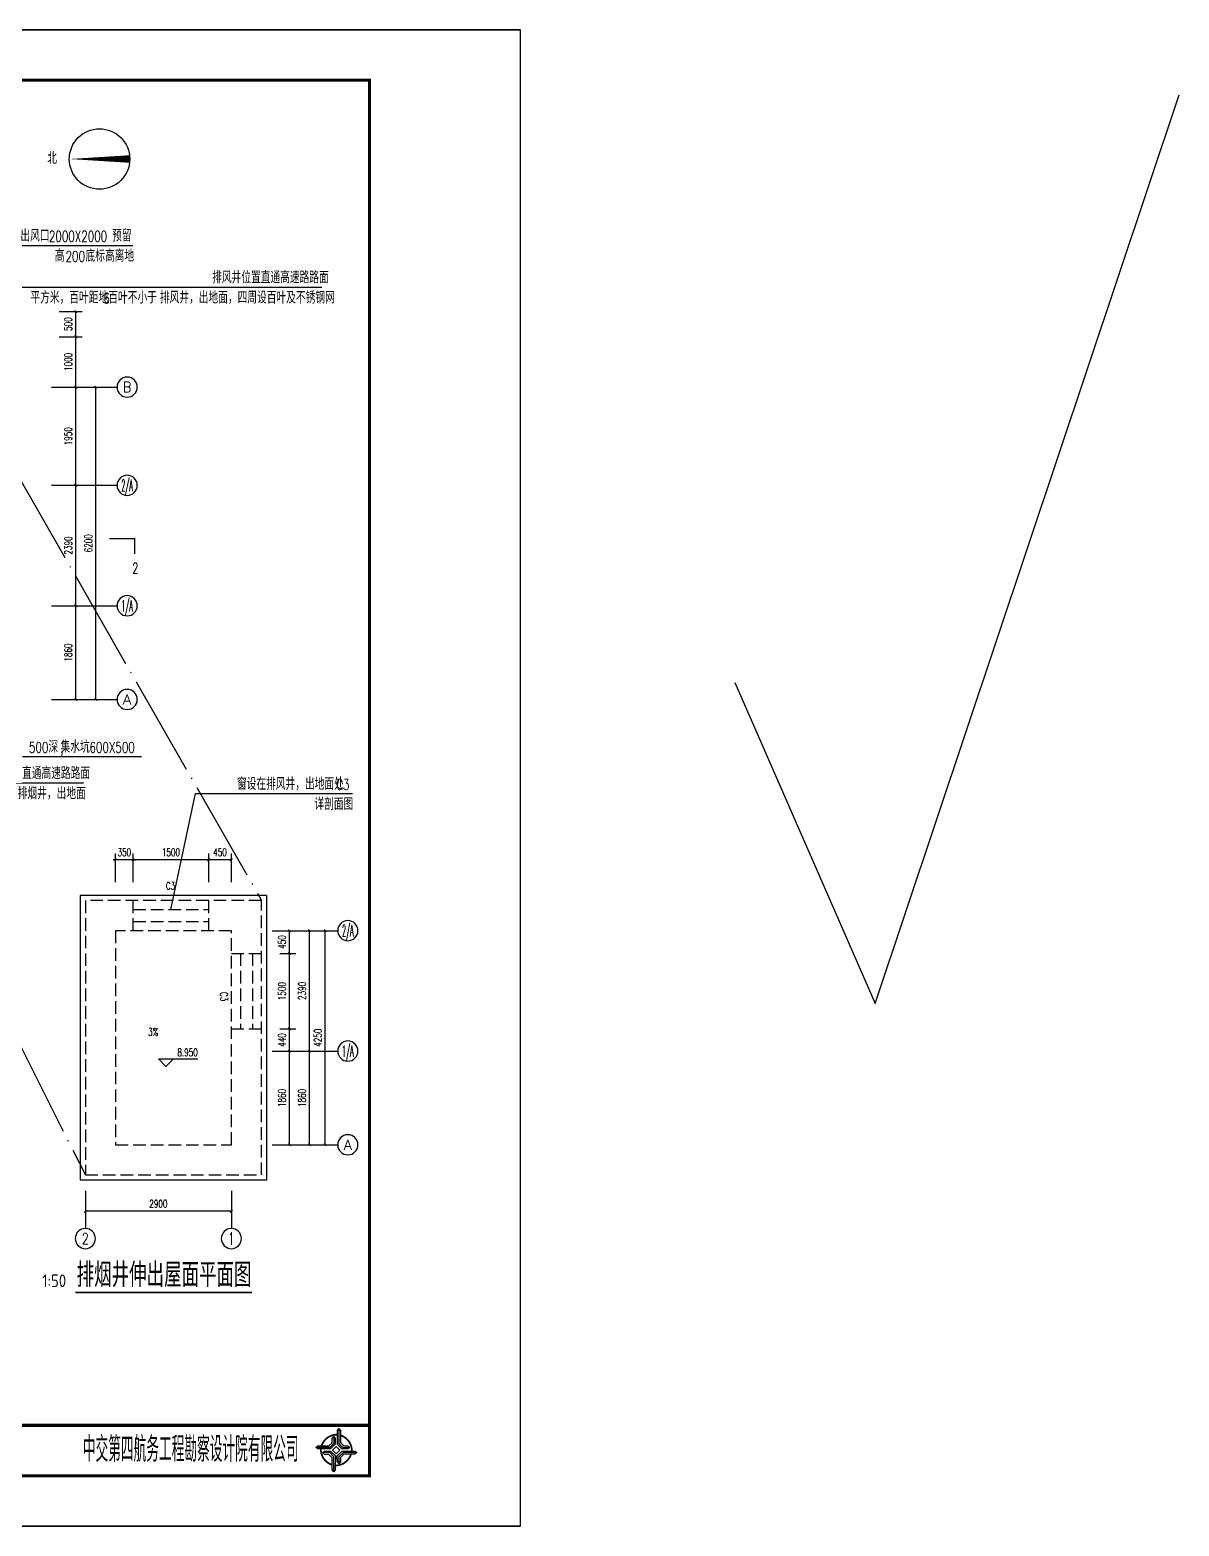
# Model space of a CAD drawing. Extents: x 45837 to 287007, y -98586 to 328021.
# Drawn here: x 264184 to 287007, y 294938 to 324638 of the extents above; entities that cross this region are included whole.
import ezdxf
from ezdxf.enums import TextEntityAlignment as Align

# ---------------------------------------------------------------- set-up
doc = ezdxf.new("R2010")
doc.units = 0
doc.header["$LTSCALE"] = 1000
doc.header["$MEASUREMENT"] = 0
doc.linetypes.add('DASH', pattern=[0.35, 0.25, -0.1])
doc.linetypes.add('DOTE', pattern=[2.42, 2, -0.2, 0.02, -0.2])
for name, color, linetype in [('AXIS', 3, 'Continuous'), ('AXIS_TEXT', 7, 'Continuous'), ('DIM_ELEV', 3, 'Continuous'), ('DIM_LEAD', 3, 'Continuous'), ('DIM_SYMB', 3, 'Continuous'), ('HIDE_B', 7, 'Continuous'), ('PUB_DIM', 3, 'Continuous'), ('PUB_TEXT', 7, 'Continuous'), ('WALL', 9, 'Continuous'), ('WINDOW', 4, 'Continuous'), ('WINDOW_TEXT', 7, 'Continuous'), ('图框', 7, 'Continuous')]:
    doc.layers.add(name, color=color, linetype=linetype)
doc.styles.add('_TCH_AXIS', font='COMPLEX', dxfattribs={"bigfont": 'GBCBIG'})
doc.styles.add('_TCH_DIM', font='SIMPLEX', dxfattribs={"bigfont": 'GBCBIG'})
doc.styles.add('_TCH_LABEL', font='COMPLEX', dxfattribs={"bigfont": 'GBCBIG'})
doc.styles.add('_TCH_WINDOW', font='SIMPLEX', dxfattribs={"bigfont": 'GBCBIG'})
doc.styles.add('COMPLEX', font='COMPLEX')
doc.styles.add('DIM_FONT', font='SIMPLEX', dxfattribs={"width": 0.7, "bigfont": 'GBCBIG'})
doc.styles.get("Standard").update_dxf_attribs({"font": 'gbenor.shx', "bigfont": 'gbcbig.shx'})
doc.dimstyles.new('DIMN50', dxfattribs={"dimscale": 0.5, "dimtxt": 300, "dimasz": 100, "dimexe": 250, "dimexo": 300, "dimgap": 150, "dimtad": 1, "dimdec": 0, "dimzin": 0, "dimdsep": 46, "dimtxsty": 'DIM_FONT', "dimblk": 'ARCHTICK', "dimcen": 0.09, "dimclrt": 7, "dimazin": 2, "dimtfac": 1, "dimtdec": 0, "dimtix": 1, "dimtmove": 2, "dimatfit": 3, "dimldrblk": 'ARCHTICK', "dimfxl": 0, "dimtolj": 1, "dimtzin": 0, "dimarcsym": 0})

# ---------------------------------------------------------------- blocks, each defined once
blk = doc.blocks.new('tb')
at = {"lineweight": -3}
h = blk.add_hatch(color=256, dxfattribs=at)
h.paths.add_polyline_path([(-1.23, -0.13), (-3.78, -0.14), (-4.14, -0.41), (-1.4, -0.44), (-0.56, -1.24), (-0.54, -2.62), (-0.27, -2.2), (-0.26, -1.06)])
h.paths.add_polyline_path([(0.13, -1.08), (0.14, -3.86), (0.41, -4.26), (0.44, -1.24), (1.25, -0.43), (2.66, -0.43), (2.26, -0.16), (1.07, -0.15)])
h.paths.add_polyline_path([(1.08, 0.3), (3.62, 0.3), (4.02, 0.56), (1.25, 0.57), (0.43, 1.39), (0.43, 2.8), (0.16, 2.41), (0.15, 1.24)])
h.paths.add_polyline_path([(-0.28, 1.21), (-0.28, 3.99), (-0.56, 4.39), (-0.57, 1.41), (-1.38, 0.6), (-2.74, 0.56), (-2.33, 0.3), (-1.2, 0.29)])
for p, q in [((-0.56, 4.39), (-0.57, 1.41)), ((-1.38, 0.6), (-2.74, 0.56)), ((-0.57, 1.41), (-1.38, 0.6)), ((0.43, 2.8), (0.43, 1.39)), ((0.43, 1.39), (1.25, 0.57)), ((1.25, 0.57), (4.02, 0.56)), ((-4.14, -0.41), (-1.4, -0.44)), ((-1.4, -0.44), (-0.56, -1.24)), ((-0.56, -1.24), (-0.54, -2.62)), ((0.41, -4.26), (0.44, -1.24)), ((0.44, -1.24), (1.25, -0.43)), ((1.25, -0.43), (2.66, -0.43))]:
    blk.add_line(p, q, dxfattribs=at)
at = {"lineweight": -3, "const_width": 0.35, "flags": 128}
for points in [[(-0.9, 3.02, 0.324167), (-3.16, -0.14)], [(2.88, 0.92, 0.324403), (-0.24, 3.15)], [(0.75, -2.86, 0.325418), (3.02, 0.26)], [(-2.98, -0.76, 0.322976), (0.14, -2.98)]]:
    blk.add_lwpolyline(points, format="xyb", dxfattribs=at)
at = {"lineweight": -3, "flags": 128}
for points in [[(-0.9, 3.99), (-0.9, 1.58), (-1.53, 0.91), (-2.34, 0.91), (-2.74, 0.56), (-2.33, 0.3), (-1.2, 0.29), (-0.28, 1.21), (-0.28, 3.99), (-0.56, 4.39)], [(-0.04, 0.77), (0.68, 0.04), (-0.04, -0.69), (-0.77, 0.05)], [(3.62, 0.92), (1.43, 0.92), (0.77, 1.54), (0.77, 2.38), (0.43, 2.8), (0.16, 2.41), (0.15, 1.24), (1.08, 0.3), (3.62, 0.3), (4.02, 0.56)], [(-3.73, -0.76), (-1.54, -0.76), (-0.89, -1.39), (-0.89, -2.21), (-0.54, -2.62), (-0.27, -2.2), (-0.26, -1.06), (-1.23, -0.13), (-3.78, -0.14), (-4.14, -0.41)], [(0.75, -3.85), (0.75, -1.43), (1.4, -0.78), (2.26, -0.78), (2.66, -0.43), (2.26, -0.16), (1.07, -0.15), (0.13, -1.08), (0.14, -3.86), (0.41, -4.26)]]:
    blk.add_lwpolyline(points, close=True, dxfattribs=at)
blk = doc.blocks.new('_ArchTick')
at = {"color": 0, "linetype": 'ByBlock', "const_width": 0.4}
blk.add_lwpolyline([(-0.5, -0.5), (0.5, 0.5)], dxfattribs=at)
blk = doc.blocks.new('*D101')
at = {"layer": 'Defpoints', "color": 0}
for p in [(199953, -25961), (199953, -26555), (200403, -26555)]:
    blk.add_point(p, dxfattribs=at)
at = {"layer": 'PUB_DIM', "color": 0, "lineweight": -2}
for p, q in [((199953, -26405), (199953, -25836)), ((200403, -26405), (200403, -25836)), ((200403, -25961), (199953, -25961))]:
    blk.add_line(p, q, dxfattribs=at)
at = {"layer": 'PUB_DIM', "color": 0, "lineweight": -2, "xscale": 50, "yscale": 50, "zscale": 50, "rotation": 180}
blk.add_blockref('_ArchTick', (199953, -25961), dxfattribs=at)
at = {"layer": 'PUB_DIM', "color": 0, "lineweight": -2, "xscale": 50, "yscale": 50, "zscale": 50}
blk.add_blockref('_ArchTick', (200403, -25961), dxfattribs=at)
at = {"layer": 'PUB_DIM', "color": 7, "insert": (200178, -25811), "char_height": 150, "attachment_point": 5, "style": 'DIM_FONT'}
blk.add_mtext('\\A1;450', dxfattribs=at)
blk = doc.blocks.new('*D102')
at = {"layer": 'Defpoints', "color": 0}
for p in [(198453, -25961), (198453, -26555), (199953, -26555)]:
    blk.add_point(p, dxfattribs=at)
at = {"layer": 'PUB_DIM', "color": 0, "lineweight": -2}
for p, q in [((198453, -26405), (198453, -25836)), ((199953, -26405), (199953, -25836)), ((199953, -25961), (198453, -25961))]:
    blk.add_line(p, q, dxfattribs=at)
at = {"layer": 'PUB_DIM', "color": 0, "lineweight": -2, "xscale": 50, "yscale": 50, "zscale": 50, "rotation": 180}
blk.add_blockref('_ArchTick', (198453, -25961), dxfattribs=at)
at = {"layer": 'PUB_DIM', "color": 0, "lineweight": -2, "xscale": 50, "yscale": 50, "zscale": 50}
blk.add_blockref('_ArchTick', (199953, -25961), dxfattribs=at)
at = {"layer": 'PUB_DIM', "color": 7, "insert": (199203, -25811), "char_height": 150, "attachment_point": 5, "style": 'DIM_FONT'}
blk.add_mtext('\\A1;1500', dxfattribs=at)
blk = doc.blocks.new('*D103')
at = {"layer": 'Defpoints', "color": 0}
for p in [(198103, -25961), (198103, -26555), (198453, -26555)]:
    blk.add_point(p, dxfattribs=at)
at = {"layer": 'PUB_DIM', "color": 0, "lineweight": -2}
for p, q in [((198103, -26405), (198103, -25836)), ((198453, -26405), (198453, -25836)), ((198103, -25961), (198053, -25961)), ((198453, -25961), (198103, -25961)), ((198453, -25961), (198503, -25961))]:
    blk.add_line(p, q, dxfattribs=at)
at = {"layer": 'PUB_DIM', "color": 0, "lineweight": -2, "xscale": 50, "yscale": 50, "zscale": 50}
blk.add_blockref('_ArchTick', (198103, -25961), dxfattribs=at)
at = {"layer": 'PUB_DIM', "color": 0, "lineweight": -2, "xscale": 50, "yscale": 50, "zscale": 50, "rotation": 180}
blk.add_blockref('_ArchTick', (198453, -25961), dxfattribs=at)
at = {"layer": 'PUB_DIM', "color": 7, "insert": (198278, -25811), "char_height": 150, "attachment_point": 5, "style": 'DIM_FONT'}
blk.add_mtext('\\A1;350', dxfattribs=at)
blk = doc.blocks.new('*D104')
at = {"layer": 'AXIS', "color": 0, "lineweight": -2}
for p, q in [((201765, -29757), (202083, -29757)), ((201958, -31617), (201958, -29757)), ((201765, -31617), (202083, -31617))]:
    blk.add_line(p, q, dxfattribs=at)
at = {"layer": 'Defpoints', "color": 0}
for p in [(201615, -29757), (201958, -29757), (201615, -31617)]:
    blk.add_point(p, dxfattribs=at)
at = {"layer": 'AXIS', "color": 0, "lineweight": -2, "xscale": 50, "yscale": 50, "zscale": 50}
for p, rotation in [((201958, -29757), 90), ((201958, -31617), 270)]:
    blk.add_blockref('_ArchTick', p, dxfattribs=dict(at, rotation=rotation))
at = {"layer": 'AXIS', "color": 7, "insert": (201808, -30687), "char_height": 150, "attachment_point": 5, "rotation": 90, "style": 'DIM_FONT'}
blk.add_mtext('\\A1;1860', dxfattribs=at)
blk = doc.blocks.new('*D105')
at = {"layer": 'AXIS', "color": 0, "lineweight": -2}
for p, q in [((201765, -27367), (202083, -27367)), ((201958, -29757), (201958, -27367)), ((201765, -29757), (202083, -29757))]:
    blk.add_line(p, q, dxfattribs=at)
at = {"layer": 'Defpoints', "color": 0}
for p in [(201615, -27367), (201958, -27367), (201615, -29757)]:
    blk.add_point(p, dxfattribs=at)
at = {"layer": 'AXIS', "color": 0, "lineweight": -2, "xscale": 50, "yscale": 50, "zscale": 50}
for p, rotation in [((201958, -27367), 90), ((201958, -29757), 270)]:
    blk.add_blockref('_ArchTick', p, dxfattribs=dict(at, rotation=rotation))
at = {"layer": 'AXIS', "color": 7, "insert": (201808, -28562), "char_height": 150, "attachment_point": 5, "rotation": 90, "style": 'DIM_FONT'}
blk.add_mtext('\\A1;2390', dxfattribs=at)
blk = doc.blocks.new('*D125')
at = {"layer": 'AXIS', "color": 0, "lineweight": -2}
for p, q in [((202077, -27367), (202394, -27367)), ((202269, -31617), (202269, -27367)), ((202077, -31617), (202394, -31617))]:
    blk.add_line(p, q, dxfattribs=at)
at = {"layer": 'Defpoints', "color": 0}
for p in [(201927, -27367), (202269, -27367), (201927, -31617)]:
    blk.add_point(p, dxfattribs=at)
at = {"layer": 'AXIS', "color": 0, "lineweight": -2, "xscale": 50, "yscale": 50, "zscale": 50}
for p, rotation in [((202269, -27367), 90), ((202269, -31617), 270)]:
    blk.add_blockref('_ArchTick', p, dxfattribs=dict(at, rotation=rotation))
at = {"layer": 'AXIS', "color": 7, "insert": (202119, -29492), "char_height": 150, "attachment_point": 5, "rotation": 90, "style": 'DIM_FONT'}
blk.add_mtext('\\A1;4250', dxfattribs=at)
blk = doc.blocks.new('*D60')
at = {"layer": 'AXIS', "color": 0, "lineweight": -2}
for p, q in [((197503, -32531), (197503, -33063)), ((200403, -32531), (200403, -33063)), ((200403, -32938), (197503, -32938))]:
    blk.add_line(p, q, dxfattribs=at)
at = {"layer": 'Defpoints', "color": 0}
for p in [(197503, -32381), (200403, -32381), (197503, -32938)]:
    blk.add_point(p, dxfattribs=at)
at = {"layer": 'AXIS', "color": 0, "lineweight": -2, "xscale": 50, "yscale": 50, "zscale": 50, "rotation": 180}
blk.add_blockref('_ArchTick', (197503, -32938), dxfattribs=at)
at = {"layer": 'AXIS', "color": 0, "lineweight": -2, "xscale": 50, "yscale": 50, "zscale": 50}
blk.add_blockref('_ArchTick', (200403, -32938), dxfattribs=at)
at = {"layer": 'AXIS', "color": 7, "insert": (198953, -32788), "char_height": 150, "attachment_point": 5, "style": 'DIM_FONT'}
blk.add_mtext('\\A1;2900', dxfattribs=at)
blk = doc.blocks.new('*D61')
at = {"layer": 'AXIS', "color": 0, "lineweight": -2}
for p, q in [((201365, -29757), (201683, -29757)), ((201558, -31617), (201558, -29757)), ((201365, -31617), (201683, -31617))]:
    blk.add_line(p, q, dxfattribs=at)
at = {"layer": 'Defpoints', "color": 0}
for p in [(201215, -29757), (201558, -29757), (201215, -31617)]:
    blk.add_point(p, dxfattribs=at)
at = {"layer": 'AXIS', "color": 0, "lineweight": -2, "xscale": 50, "yscale": 50, "zscale": 50}
for p, rotation in [((201558, -29757), 90), ((201558, -31617), 270)]:
    blk.add_blockref('_ArchTick', p, dxfattribs=dict(at, rotation=rotation))
at = {"layer": 'AXIS', "color": 7, "insert": (201408, -30687), "char_height": 150, "attachment_point": 5, "rotation": 90, "style": 'DIM_FONT'}
blk.add_mtext('\\A1;1860', dxfattribs=at)
blk = doc.blocks.new('*D62')
at = {"layer": 'AXIS', "color": 0, "lineweight": -2}
for p, q in [((201365, -29317), (201683, -29317)), ((201558, -29757), (201558, -29317)), ((201365, -29757), (201683, -29757))]:
    blk.add_line(p, q, dxfattribs=at)
at = {"layer": 'Defpoints', "color": 0}
for p in [(201215, -29317), (201558, -29317), (201215, -29757)]:
    blk.add_point(p, dxfattribs=at)
at = {"layer": 'AXIS', "color": 0, "lineweight": -2, "xscale": 50, "yscale": 50, "zscale": 50}
for p, rotation in [((201558, -29317), 90), ((201558, -29757), 270)]:
    blk.add_blockref('_ArchTick', p, dxfattribs=dict(at, rotation=rotation))
at = {"layer": 'AXIS', "color": 7, "insert": (201408, -29537), "char_height": 150, "attachment_point": 5, "rotation": 90, "style": 'DIM_FONT'}
blk.add_mtext('\\A1;440', dxfattribs=at)
blk = doc.blocks.new('*D63')
at = {"layer": 'AXIS', "color": 0, "lineweight": -2}
for p, q in [((201365, -27817), (201683, -27817)), ((201558, -29317), (201558, -27817)), ((201365, -29317), (201683, -29317))]:
    blk.add_line(p, q, dxfattribs=at)
at = {"layer": 'Defpoints', "color": 0}
for p in [(201215, -27817), (201558, -27817), (201215, -29317)]:
    blk.add_point(p, dxfattribs=at)
at = {"layer": 'AXIS', "color": 0, "lineweight": -2, "xscale": 50, "yscale": 50, "zscale": 50}
for p, rotation in [((201558, -27817), 90), ((201558, -29317), 270)]:
    blk.add_blockref('_ArchTick', p, dxfattribs=dict(at, rotation=rotation))
at = {"layer": 'AXIS', "color": 7, "insert": (201408, -28567), "char_height": 150, "attachment_point": 5, "rotation": 90, "style": 'DIM_FONT'}
blk.add_mtext('\\A1;1500', dxfattribs=at)
blk = doc.blocks.new('*D64')
at = {"layer": 'AXIS', "color": 0, "lineweight": -2}
for p, q in [((201365, -27367), (201683, -27367)), ((201558, -27817), (201558, -27367)), ((201365, -27817), (201683, -27817))]:
    blk.add_line(p, q, dxfattribs=at)
at = {"layer": 'Defpoints', "color": 0}
for p in [(201215, -27367), (201558, -27367), (201215, -27817)]:
    blk.add_point(p, dxfattribs=at)
at = {"layer": 'AXIS', "color": 0, "lineweight": -2, "xscale": 50, "yscale": 50, "zscale": 50}
for p, rotation in [((201558, -27367), 90), ((201558, -27817), 270)]:
    blk.add_blockref('_ArchTick', p, dxfattribs=dict(at, rotation=rotation))
at = {"layer": 'AXIS', "color": 7, "insert": (201408, -27592), "char_height": 150, "attachment_point": 5, "rotation": 90, "style": 'DIM_FONT'}
blk.add_mtext('\\A1;450', dxfattribs=at)
blk = doc.blocks.new('*D46')
at = {"layer": 'AXIS', "color": 0, "lineweight": -2}
for p, q in [((196981, -20916), (197438, -20916)), ((197313, -22776), (197313, -20916)), ((196981, -22776), (197438, -22776))]:
    blk.add_line(p, q, dxfattribs=at)
at = {"layer": 'Defpoints', "color": 0}
for p in [(196831, -20916), (197313, -20916), (196831, -22776)]:
    blk.add_point(p, dxfattribs=at)
at = {"layer": 'AXIS', "color": 0, "lineweight": -2, "xscale": 50, "yscale": 50, "zscale": 50}
for p, rotation in [((197313, -20916), 90), ((197313, -22776), 270)]:
    blk.add_blockref('_ArchTick', p, dxfattribs=dict(at, rotation=rotation))
at = {"layer": 'AXIS', "color": 7, "insert": (197163, -21846), "char_height": 150, "attachment_point": 5, "rotation": 90, "style": 'DIM_FONT'}
blk.add_mtext('\\A1;1860', dxfattribs=at)
blk = doc.blocks.new('*D47')
at = {"layer": 'AXIS', "color": 0, "lineweight": -2}
for p, q in [((196981, -18526), (197438, -18526)), ((197313, -20916), (197313, -18526)), ((196981, -20916), (197438, -20916))]:
    blk.add_line(p, q, dxfattribs=at)
at = {"layer": 'Defpoints', "color": 0}
for p in [(196831, -18526), (197313, -18526), (196831, -20916)]:
    blk.add_point(p, dxfattribs=at)
at = {"layer": 'AXIS', "color": 0, "lineweight": -2, "xscale": 50, "yscale": 50, "zscale": 50}
for p, rotation in [((197313, -18526), 90), ((197313, -20916), 270)]:
    blk.add_blockref('_ArchTick', p, dxfattribs=dict(at, rotation=rotation))
at = {"layer": 'AXIS', "color": 7, "insert": (197163, -19721), "char_height": 150, "attachment_point": 5, "rotation": 90, "style": 'DIM_FONT'}
blk.add_mtext('\\A1;2390', dxfattribs=at)
blk = doc.blocks.new('*D48')
at = {"layer": 'AXIS', "color": 0, "lineweight": -2}
for p, q in [((196981, -16576), (197438, -16576)), ((197313, -18526), (197313, -16576)), ((196981, -18526), (197438, -18526))]:
    blk.add_line(p, q, dxfattribs=at)
at = {"layer": 'Defpoints', "color": 0}
for p in [(196831, -16576), (197313, -16576), (196831, -18526)]:
    blk.add_point(p, dxfattribs=at)
at = {"layer": 'AXIS', "color": 0, "lineweight": -2, "xscale": 50, "yscale": 50, "zscale": 50}
for p, rotation in [((197313, -16576), 90), ((197313, -18526), 270)]:
    blk.add_blockref('_ArchTick', p, dxfattribs=dict(at, rotation=rotation))
at = {"layer": 'AXIS', "color": 7, "insert": (197163, -17551), "char_height": 150, "attachment_point": 5, "rotation": 90, "style": 'DIM_FONT'}
blk.add_mtext('\\A1;1950', dxfattribs=at)
blk = doc.blocks.new('*D49')
at = {"layer": 'AXIS', "color": 0, "lineweight": -2}
for p, q in [((196981, -15576), (197438, -15576)), ((197313, -16576), (197313, -15576)), ((196981, -16576), (197438, -16576))]:
    blk.add_line(p, q, dxfattribs=at)
at = {"layer": 'Defpoints', "color": 0}
for p in [(196831, -15576), (197313, -15576), (196831, -16576)]:
    blk.add_point(p, dxfattribs=at)
at = {"layer": 'AXIS', "color": 0, "lineweight": -2, "xscale": 50, "yscale": 50, "zscale": 50}
for p, rotation in [((197313, -15576), 90), ((197313, -16576), 270)]:
    blk.add_blockref('_ArchTick', p, dxfattribs=dict(at, rotation=rotation))
at = {"layer": 'AXIS', "color": 7, "insert": (197163, -16076), "char_height": 150, "attachment_point": 5, "rotation": 90, "style": 'DIM_FONT'}
blk.add_mtext('\\A1;1000', dxfattribs=at)
blk = doc.blocks.new('*D50')
at = {"layer": 'AXIS', "color": 0, "lineweight": -2}
for p, q in [((196981, -15076), (197438, -15076)), ((197313, -15576), (197313, -15076)), ((196981, -15576), (197438, -15576))]:
    blk.add_line(p, q, dxfattribs=at)
at = {"layer": 'Defpoints', "color": 0}
for p in [(196831, -15076), (197313, -15076), (196831, -15576)]:
    blk.add_point(p, dxfattribs=at)
at = {"layer": 'AXIS', "color": 0, "lineweight": -2, "xscale": 50, "yscale": 50, "zscale": 50}
for p, rotation in [((197313, -15076), 90), ((197313, -15576), 270)]:
    blk.add_blockref('_ArchTick', p, dxfattribs=dict(at, rotation=rotation))
at = {"layer": 'AXIS', "color": 7, "insert": (197163, -15326), "char_height": 150, "attachment_point": 5, "rotation": 90, "style": 'DIM_FONT'}
blk.add_mtext('\\A1;500', dxfattribs=at)
blk = doc.blocks.new('*D51')
at = {"layer": 'AXIS', "color": 0, "lineweight": -2}
for p, q in [((196981, -16576), (197838, -16576)), ((197713, -22776), (197713, -16576)), ((196981, -22776), (197838, -22776))]:
    blk.add_line(p, q, dxfattribs=at)
at = {"layer": 'Defpoints', "color": 0}
for p in [(196831, -16576), (197713, -16576), (196831, -22776)]:
    blk.add_point(p, dxfattribs=at)
at = {"layer": 'AXIS', "color": 0, "lineweight": -2, "xscale": 50, "yscale": 50, "zscale": 50}
for p, rotation in [((197713, -16576), 90), ((197713, -22776), 270)]:
    blk.add_blockref('_ArchTick', p, dxfattribs=dict(at, rotation=rotation))
at = {"layer": 'AXIS', "color": 7, "insert": (197563, -19676), "char_height": 150, "attachment_point": 5, "rotation": 90, "style": 'DIM_FONT'}
blk.add_mtext('\\A1;6200', dxfattribs=at)
blk = doc.blocks.new('_AXISO')
blk.add_circle((0, 0), 0.5)
at = {"layer": 'AXIS_TEXT', "style": 'COMPLEX', "width": 1.041667}
blk.add_attdef('A', text='', height=0.56, dxfattribs=at).set_placement((-0.25, -0.28), (0.25, -0.28), align=Align.FIT)
blk = doc.blocks.new('334')
at = {"color": 1}
for p, q in [((213190.6, -28809.8), (219225.7, -10773.4)), ((210400.8, -22437.3), (213190.6, -28809.8))]:
    blk.add_line(p, q, dxfattribs=at)
at = {"linetype": 'DOTE'}
for p, q in [((196101.7, -18226.3), (201002.9, -26766.7)), ((192901.7, -23076.3), (197502.9, -32216.7))]:
    blk.add_line(p, q, dxfattribs=at)
for p, q in [((201102.9, -26666.7), (197402.9, -26666.7)), ((197402.9, -26666.7), (197402.9, -32316.7)), ((201102.9, -26666.7), (201102.9, -32316.7)), ((201102.9, -32316.7), (197402.9, -32316.7))]:
    blk.add_line(p, q)
at = {"linetype": 'DASH'}
for points in [[(201002.9, -26766.7), (197502.9, -26766.7), (197502.9, -32216.7), (201002.9, -32216.7)], [(200402.9, -27366.7), (198102.9, -27366.7), (198102.9, -31616.7), (200402.9, -31616.7)]]:
    blk.add_lwpolyline(points, close=True, dxfattribs=at)
at = {"layer": 'AXIS'}
for p, q in [((196831.4, -16576.3), (198133, -16576.3)), ((196831.4, -18526.3), (198133, -18526.3)), ((196831.4, -20916.3), (198133, -20916.3)), ((196831.4, -22776.3), (198133, -22776.3)), ((201215.2, -27366.7), (202516.8, -27366.7)), ((201215.2, -29756.7), (202516.8, -29756.7)), ((201215.2, -31616.7), (202516.8, -31616.7)), ((197502.9, -32531.2), (197502.9, -33279.6)), ((200402.9, -32531.2), (200402.9, -33279.6))]:
    blk.add_line(p, q, dxfattribs=at)
at = {"layer": 'DIM_ELEV'}
for p, q in [((199103.4, -30060.1), (198953.4, -29910.1)), ((198953.4, -29910.1), (199735.9, -29910.1)), ((199103.4, -30060.1), (199253.4, -29910.1))]:
    blk.add_line(p, q, dxfattribs=at)
at = {"layer": 'DIM_LEAD'}
for p, q in [((195869.3, -13764.5), (198448.3, -13764.5)), ((195995.8, -14592.5), (202202.8, -14592.5)), ((196257.9, -23910.7), (198617.3, -23910.7)), ((195206.1, -24434), (197463.7, -24434)), ((199202.9, -26945.9), (199693.8, -24646.5)), ((199693.8, -24646.5), (202810.4, -24646.5))]:
    blk.add_line(p, q, dxfattribs=at)
at = {"layer": 'DIM_LEAD', "const_width": 20}
blk.add_lwpolyline([(199200.8, -26955.7, -1), (199205, -26936.2, -1)], format="xyb", close=True, dxfattribs=at)
at = {"layer": 'DIM_SYMB'}
for points in [[(198384.9, -12048.8, 150, 0, 0), (197184.9, -12048.8, 0, 0, 0)], [(198992.4, -29378, 0, 0, 0), (199743.6, -29378, 40, 0, 0), (199893.6, -29378, 0, 0, 0)]]:
    blk.add_lwpolyline(points, format="xyseb", dxfattribs=at)
for points, const_width in [([(197981.6, -19586.8), (198481.6, -19586.8), (198481.6, -19886.8)], 25), ([(200813.8, -34548.6), (197304.2, -34548.6)], 35)]:
    blk.add_lwpolyline(points, dxfattribs=dict(at, const_width=const_width))
blk.add_circle((197784.9, -12048.8), 600, dxfattribs=at)
at = {"layer": 'HIDE_B', "flags": 128}
blk.add_lwpolyline([(203148.6, -37186.1), (203148.6, -37186.1), (203148.6, -37186.1), (203148.6, -10486.1), (203148.6, -10486.1), (203148.6, -10486.1), (165148.6, -10486.1), (165148.6, -10486.1), (165148.6, -10486.1), (165148.6, -10486.1), (165148.6, -10486.1), (165148.6, -10486.1), (165148.6, -37186.1), (165148.6, -37186.1), (203148.6, -37186.1)], close=True, dxfattribs=at)
at = {"layer": 'WALL', "color": 0}
for p, q in [((206148.6, -9486.1), (164148.6, -9486.1)), ((206148.6, -39186.1), (164098.6, -39186.1))]:
    blk.add_line(p, q, dxfattribs=at)
at = {"layer": 'WINDOW', "linetype": 'DASH'}
for p, q in [((198452.9, -26945.9), (199952.9, -26945.9)), ((198452.9, -27187.5), (199952.9, -27187.5)), ((200582.1, -27816.7), (200582.1, -29316.7)), ((200823.6, -27816.7), (200823.6, -29316.7))]:
    blk.add_line(p, q, dxfattribs=at)
for points in [[(198452.9, -27366.7), (198452.9, -26766.7)], [(199952.9, -27366.7), (199952.9, -26766.7)], [(200402.9, -27816.7), (201002.9, -27816.7)], [(200402.9, -29316.7), (201002.9, -29316.7)]]:
    blk.add_lwpolyline(points, dxfattribs=at)
at = {"layer": '图框', "linetype": 'Continuous'}
for points in [[(164148.6, -9486.1), (206148.6, -9486.1)], [(206148.6, -9486.1), (164148.6, -9486.1)], [(206148.6, -39186.1), (206148.6, -9486.1)], [(206148.6, -39186.1), (164148.6, -39186.1)], [(164148.6, -39186.1), (206148.6, -39186.1)]]:
    blk.add_lwpolyline(points, dxfattribs=at)
at = {"layer": '图框', "linetype": 'Continuous', "const_width": 60}
for points in [[(165148.6, -10486.1), (203148.6, -10486.1), (203148.6, -38186.1), (165148.6, -38186.1), (165148.6, -10486.1)], [(203148.6, -37186.1), (165148.6, -37186.1)]]:
    blk.add_lwpolyline(points, dxfattribs=at)
at = {"lineweight": -3, "xscale": -100, "yscale": 100, "zscale": 100}
blk.add_blockref('tb', (202481.2, -37685.5), dxfattribs=at)
at = {"layer": 'AXIS'}
ref = blk.add_blockref('_AXISO', (198333, -16576.3), dxfattribs=dict(at, xscale=-400, yscale=400, zscale=400))
ref.add_attrib('A', 'B', dxfattribs={"layer": 'AXIS_TEXT', "height": 203.2, "style": '_TCH_AXIS'}).set_placement((198250.7, -16677.9), (198415.2, -16677.9), align=Align.FIT)
ref = blk.add_blockref('_AXISO', (198333, -18526.3), dxfattribs=dict(at, xscale=-400, yscale=400, zscale=400))
ref.add_attrib('A', '2/A', dxfattribs={"layer": 'AXIS_TEXT', "height": 226.27, "style": '_TCH_AXIS', "width": 0.35}).set_placement((198219.9, -18639.4), (198446.1, -18639.4), align=Align.FIT)
ref = blk.add_blockref('_AXISO', (198333, -20916.3), dxfattribs=dict(at, xscale=-400, yscale=400, zscale=400))
ref.add_attrib('A', '1/A', dxfattribs={"layer": 'AXIS_TEXT', "height": 226.27, "style": '_TCH_AXIS', "width": 0.381818}).set_placement((198219.9, -21029.4), (198446.1, -21029.4), align=Align.FIT)
ref = blk.add_blockref('_AXISO', (198333, -22776.3), dxfattribs=dict(at, xscale=-400, yscale=400, zscale=400))
ref.add_attrib('A', 'A', dxfattribs={"layer": 'AXIS_TEXT', "height": 198.2, "style": '_TCH_AXIS'}).set_placement((198248, -22875.4), (198418, -22875.4), align=Align.FIT)
ref = blk.add_blockref('_AXISO', (202716.8, -27366.7), dxfattribs=dict(at, xscale=-400, yscale=400, zscale=400))
ref.add_attrib('A', '2/A', dxfattribs={"layer": 'AXIS_TEXT', "height": 226.27, "style": '_TCH_AXIS', "width": 0.35}).set_placement((202603.6, -27479.8), (202829.9, -27479.8), align=Align.FIT)
ref = blk.add_blockref('_AXISO', (202716.8, -29756.7), dxfattribs=dict(at, xscale=-400, yscale=400, zscale=400))
ref.add_attrib('A', '1/A', dxfattribs={"layer": 'AXIS_TEXT', "height": 226.27, "style": '_TCH_AXIS', "width": 0.381818}).set_placement((202603.6, -29869.8), (202829.9, -29869.8), align=Align.FIT)
ref = blk.add_blockref('_AXISO', (202716.8, -31616.7), dxfattribs=dict(at, xscale=-400, yscale=400, zscale=400))
ref.add_attrib('A', 'A', dxfattribs={"layer": 'AXIS_TEXT', "height": 198.2, "style": '_TCH_AXIS'}).set_placement((202631.8, -31715.8), (202801.7, -31715.8), align=Align.FIT)
ref = blk.add_blockref('_AXISO', (197502.9, -33479.6), dxfattribs=dict(at, xscale=-400, yscale=400, zscale=400))
ref.add_attrib('A', '2', dxfattribs={"layer": 'AXIS_TEXT', "height": 219.2, "style": '_TCH_AXIS'}).set_placement((197429.8, -33589.2), (197576, -33589.2), align=Align.FIT)
ref = blk.add_blockref('_AXISO', (200402.9, -33479.6), dxfattribs=dict(at, xscale=-400, yscale=400, zscale=400))
ref.add_attrib('A', '1', dxfattribs={"layer": 'AXIS_TEXT', "height": 249.8, "style": '_TCH_AXIS'}).set_placement((200349.3, -33604.5), (200456.4, -33604.5), align=Align.FIT)
at = {"layer": 'PUB_TEXT', "style": '_TCH_DIM'}
for s, height, p in [('北', 241.1, (196746.6, -12150.6)), ('出风口', 241.13, (196212.6, -13689.5)), ('预留', 241.13, (198035.5, -13689.5)), ('高', 241.1, (196896.9, -14089.5)), ('底标高离地', 241.13, (197506.3, -14089.5)), ('排风井位置直通高速路路面', 241.135, (200021.4, -14517.5)), ('平方米，百叶距地', 241.13, (196413, -14917.5)), ('百叶不小于', 241.13, (197960.1, -14917.5)), ('排风井，出地面，四周设百叶及不锈钢网', 241.135, (198984.1, -14917.5)), ('深', 241.1, (196768.7, -23835.7)), ('集水坑', 241.13, (197010.4, -23835.7)), ('排烟井位置直通高速路路面', 241.135, (195282.3, -24359)), ('窗设在排风井，出地面处', 241.135, (200514.3, -24571.5)), ('排烟井，出地面', 241.13, (196160, -24759)), ('详剖面图', 241.13, (202051.8, -24971.5))]:
    blk.add_text(s, height=height, dxfattribs=at).set_placement(p)
at = {"layer": 'PUB_TEXT', "width": 0.705882}
for s, height, style, p in [('2000X2000', 212.5, '_TCH_DIM', (196779.4, -13689.5)), ('200', 212.5, '_TCH_DIM', (197109.9, -14089.5)), ('6', 212.5, '_TCH_DIM', (197861.9, -14917.5)), ('2', 212.5, '_TCH_LABEL', (198431.6, -20277.2)), ('500', 212.5, '_TCH_DIM', (196383, -23835.7)), ('600X500', 212.5, '_TCH_DIM', (197585.2, -23835.7)), (',', 212.5, '_TCH_DIM', (197001.4, -23835.7)), ('C3', 212.5, '_TCH_DIM', (202485.4, -24571.5)), ('3%%%', 148.75, '_TCH_DIM', (198749.9, -29452.4)), ('8.950', 148.75, '_TCH_DIM', (199330.9, -29857.6))]:
    blk.add_text(s, height=height, dxfattribs=dict(at, style=style)).set_placement(p)
at = {"layer": 'PUB_TEXT'}
for s, height, p in [('排烟井伸出屋面平面图', 482.27, (197329.7, -34441.3)), ('1:50', 250, (196645.7, -34441.3))]:
    blk.add_text(s, height=height, dxfattribs=at).set_placement(p)
at = {"layer": 'WINDOW_TEXT', "style": '_TCH_WINDOW', "width": 0.705882}
blk.add_text('C3', height=148.75, dxfattribs=at).set_placement((199102.5, -26550))
blk.add_text('C3', height=148.75, rotation=272.33894, dxfattribs=at).set_placement((200179.9, -28586.7))
at = {"layer": '图框', "width": 0.7}
blk.add_text('中交第四航务工程勘察设计院有限公司', height=500, dxfattribs=at).set_placement((199595.7, -37661.2), align=Align.MIDDLE_CENTER)
for tag, p in [('变电所及发电机房平面图、立面图', (188340.2, -37686.1)), ('泵房平面图、立面图、1-1剖面图', (10864.5, -67386.1))]:
    blk.add_attdef(tag, text='', height=500, dxfattribs=at).set_placement(p, align=Align.MIDDLE_CENTER)
at = {"layer": 'AXIS'}
for p1, p2, distance, picture, middle in [((196831.4, -15576.3), (196831.4, -15076.3), -481.2, '*D50', (197162.6, -15326.3)), ((196831.4, -16576.3), (196831.4, -15576.3), -481.2, '*D49', (197162.6, -16076.3)), ((196831.4, -18526.3), (196831.4, -16576.3), -481.2, '*D48', (197162.6, -17551.3)), ((196831.4, -22776.3), (196831.4, -16576.3), -881.2, '*D51', (197562.6, -19676.3)), ((196831.4, -20916.3), (196831.4, -18526.3), -481.2, '*D47', (197162.6, -19721.3)), ((196831.4, -22776.3), (196831.4, -20916.3), -481.2, '*D46', (197162.6, -21846.3)), ((201215.2, -27816.7), (201215.2, -27366.7), -342.4, '*D64', (201407.6, -27591.7)), ((201615.2, -29756.7), (201615.2, -27366.7), -342.4, '*D105', (201807.6, -28561.7)), ((201926.8, -31616.7), (201926.8, -27366.7), -342.4, '*D125', (202119.2, -29491.7)), ((201215.2, -29316.7), (201215.2, -27816.7), -342.4, '*D63', (201407.6, -28566.7)), ((201215.2, -29756.7), (201215.2, -29316.7), -342.4, '*D62', (201407.6, -29536.7)), ((201215.2, -31616.7), (201215.2, -29756.7), -342.4, '*D61', (201407.6, -30686.7)), ((201615.2, -31616.7), (201615.2, -29756.7), -342.4, '*D104', (201807.6, -30686.7)), ((200402.9, -32381.2), (197502.9, -32381.2), 556.7, '*D60', (198952.9, -32788))]:
    dim = blk.add_aligned_dim(p1=p1, p2=p2, distance=distance, dimstyle='DIMN50', dxfattribs=at)
    dim.commit()
    dim.dimension.update_dxf_attribs({"geometry": picture, "text_midpoint": middle})
at = {"layer": 'PUB_DIM'}
for p1, p2, picture, middle in [((198452.9, -26555), (198102.9, -26555), '*D103', (198277.9, -25810.6)), ((199952.9, -26555), (198452.9, -26555), '*D102', (199202.9, -25810.6)), ((200402.9, -26555), (199952.9, -26555), '*D101', (200177.9, -25810.6))]:
    dim = blk.add_aligned_dim(p1=p1, p2=p2, distance=-594.4, dimstyle='DIMN50', dxfattribs=at)
    dim.commit()
    dim.dimension.update_dxf_attribs({"geometry": picture, "text_midpoint": middle})

msp = doc.modelspace()

# ---------------------------------------------------------------- block references
msp.add_blockref('334', (67781.7, 334123.7))

doc.saveas('drawing.dxf')
